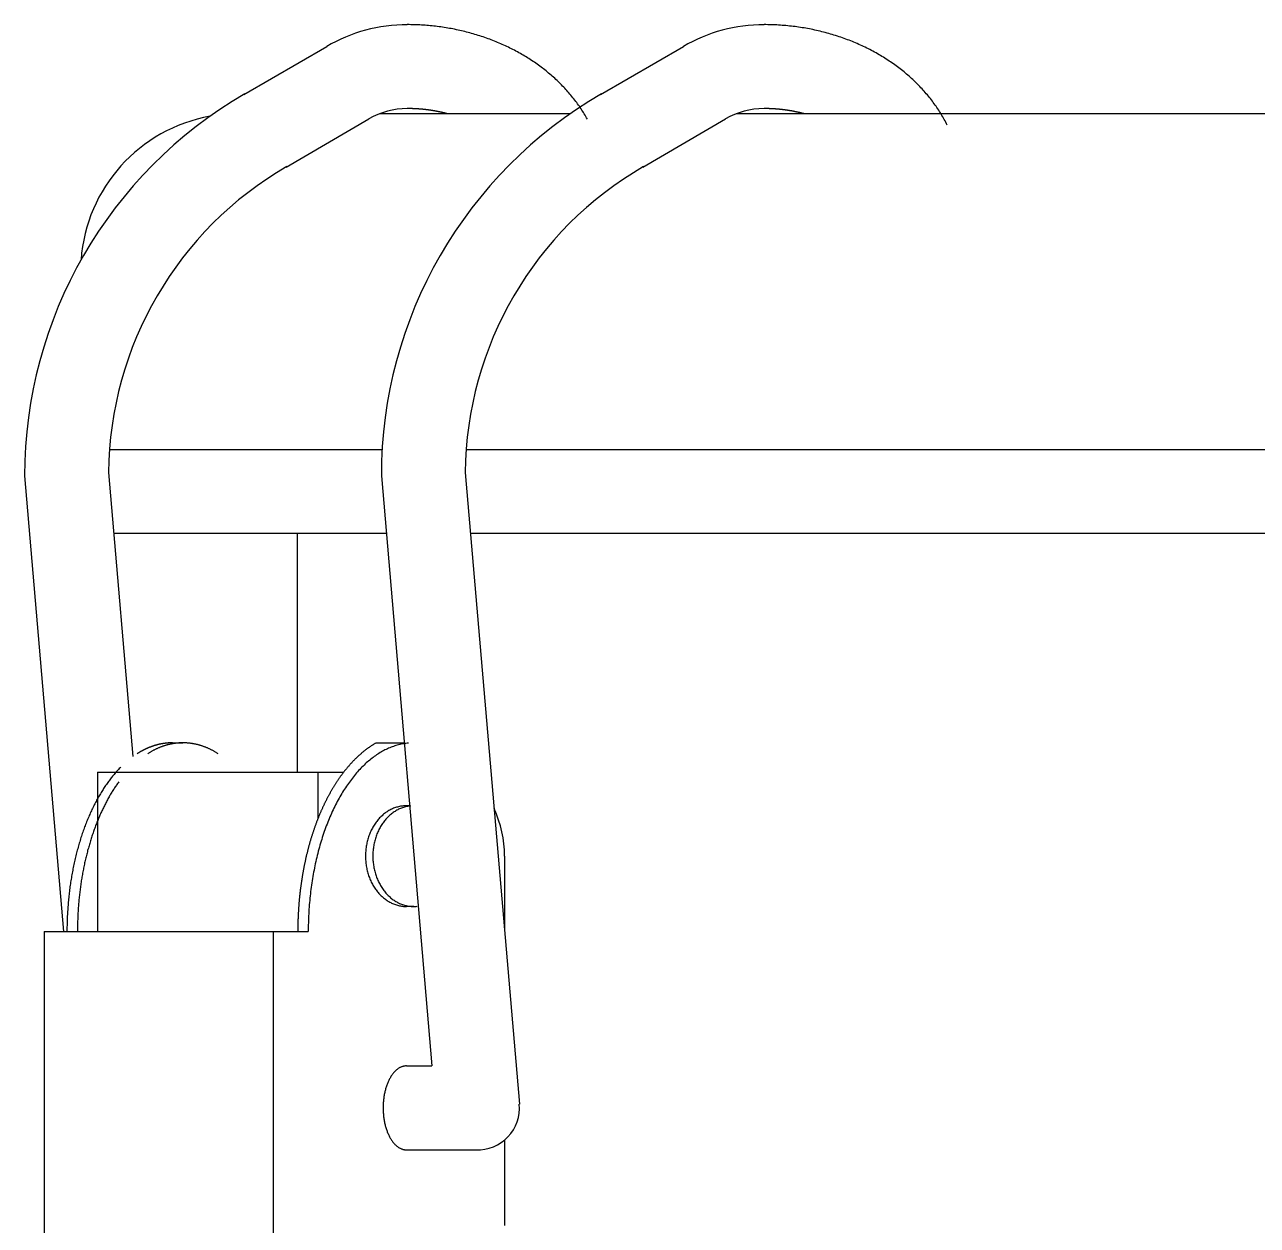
# Model space of a CAD drawing. Extents: x -197 to 653, y -610 to 174.
# Drawn here: x -148.8 to -90.1, y -306.6 to -249.4 of the extents above; entities that cross this region are included whole.
import ezdxf

# ---------------------------------------------------------------- set-up
doc = ezdxf.new("R2010")
doc.units = 0
doc.layers.get('0').update_dxf_attribs({"linetype": 'CONTINUOUS'})

msp = doc.modelspace()

# ---------------------------------------------------------------- linework, layer by layer
at = {"color": 7, "linetype": 'CONTINUOUS'}
for p, q in [((-138.362, -252.704), (-134.414, -250.409)), ((-121.362, -252.704), (-117.414, -250.409)), ((-122.802, -253.621), (-131.892, -253.621)), ((114.892, -253.621), (-114.892, -253.621)), ((-136.352, -256.162), (-132.404, -253.867)), ((-119.352, -256.162), (-115.404, -253.867)), ((-144.764, -269.621), (-131.773, -269.621)), ((-127.764, -269.621), (127.764, -269.621)), ((-144.808, -270.716), (-143.65, -284.263)), ((-127.808, -270.716), (-125.232, -300.837)), ((-148.809, -270.879), (-146.951, -292.608)), ((-131.809, -270.879), (-129.403, -299.009)), ((-131.575, -273.621), (-144.56, -273.621)), ((-135.8, -285.008), (-135.8, -273.621)), ((127.56, -273.621), (-127.56, -273.621)), ((-141.766, -283.608), (-141.266, -283.608)), ((-132.057, -283.608), (-130.72, -283.608)), ((-145.33, -285.008), (-145.33, -292.608)), ((-145.33, -285.008), (-134.83, -285.008)), ((-134.83, -285.008), (-134.83, -287.215)), ((-134.83, -285.008), (-133.606, -285.008)), ((-130.464, -286.608), (-130.616, -286.608)), ((-125.94, -289.008), (-125.94, -292.563)), ((-130.266, -291.408), (-130.616, -291.408)), ((-147.874, -292.608), (-147.874, -316.151)), ((-147.874, -292.608), (-135.293, -292.608)), ((-136.957, -292.608), (-136.957, -316.151)), ((-130.603, -299.009), (-129.403, -299.009)), ((-125.94, -302.54), (-125.94, -306.608)), ((-130.616, -303.006), (-127.155, -303.006))]:
    msp.add_line(p, q, dxfattribs=at)
for points in [[(-121.991, -253.877, 0), (-122.026, -253.814, 0), (-122.062, -253.752, 0), (-122.098, -253.69, 0), (-122.135, -253.629, 0), (-122.173, -253.567, 0), (-122.211, -253.506, 0), (-122.25, -253.446, 0), (-122.29, -253.385, 0), (-122.331, -253.325, 0), (-122.372, -253.265, 0), (-122.414, -253.206, 0), (-122.456, -253.147, 0), (-122.499, -253.088, 0), (-122.543, -253.029, 0), (-122.587, -252.971, 0), (-122.632, -252.913, 0), (-122.678, -252.855, 0), (-122.724, -252.798, 0), (-122.771, -252.741, 0), (-122.818, -252.684, 0), (-122.866, -252.628, 0), (-122.915, -252.572, 0), (-122.965, -252.516, 0), (-123.015, -252.461, 0), (-123.065, -252.406, 0), (-123.116, -252.352, 0), (-123.168, -252.298, 0), (-123.221, -252.244, 0), (-123.274, -252.191, 0), (-123.327, -252.138, 0), (-123.381, -252.085, 0), (-123.436, -252.033, 0), (-123.491, -251.981, 0), (-123.547, -251.93, 0), (-123.604, -251.879, 0), (-123.661, -251.829, 0), (-123.718, -251.778, 0), (-123.776, -251.729, 0), (-123.835, -251.679, 0), (-123.894, -251.631, 0), (-123.954, -251.582, 0), (-124.014, -251.534, 0), (-124.075, -251.487, 0), (-124.136, -251.44, 0), (-124.198, -251.393, 0), (-124.26, -251.347, 0), (-124.323, -251.301, 0), (-124.386, -251.256, 0), (-124.45, -251.211, 0), (-124.515, -251.167, 0), (-124.579, -251.123, 0), (-124.645, -251.079, 0), (-124.71, -251.037, 0), (-124.777, -250.994, 0), (-124.843, -250.952, 0), (-124.911, -250.911, 0), (-124.978, -250.87, 0), (-125.046, -250.829, 0), (-125.115, -250.789, 0), (-125.184, -250.75, 0), (-125.253, -250.711, 0), (-125.323, -250.672, 0), (-125.393, -250.634, 0), (-125.464, -250.597, 0), (-125.535, -250.56, 0), (-125.606, -250.524, 0), (-125.678, -250.488, 0), (-125.75, -250.452, 0), (-125.823, -250.417, 0), (-125.896, -250.383, 0), (-125.969, -250.349, 0), (-126.043, -250.316, 0), (-126.117, -250.283, 0), (-126.192, -250.251, 0), (-126.267, -250.22, 0), (-126.342, -250.189, 0), (-126.417, -250.158, 0), (-126.493, -250.128, 0), (-126.569, -250.099, 0), (-126.646, -250.07, 0), (-126.723, -250.042, 0), (-126.8, -250.014, 0), (-126.877, -249.987, 0), (-126.955, -249.96, 0), (-127.033, -249.934, 0), (-127.111, -249.909, 0), (-127.19, -249.884, 0), (-127.269, -249.859, 0), (-127.348, -249.836, 0), (-127.427, -249.812, 0), (-127.507, -249.79, 0), (-127.587, -249.768, 0), (-127.667, -249.746, 0), (-127.747, -249.725, 0), (-127.828, -249.705, 0), (-127.908, -249.685, 0), (-127.989, -249.666, 0), (-128.071, -249.648, 0), (-128.152, -249.63, 0), (-128.234, -249.613, 0), (-128.315, -249.596, 0), (-128.397, -249.58, 0), (-128.48, -249.564, 0), (-128.562, -249.549, 0), (-128.644, -249.535, 0), (-128.727, -249.521, 0), (-128.81, -249.508, 0), (-128.893, -249.496, 0), (-128.976, -249.484, 0), (-129.059, -249.472, 0), (-129.142, -249.462, 0), (-129.226, -249.452, 0), (-129.309, -249.442, 0), (-129.393, -249.433, 0), (-129.477, -249.425, 0), (-129.56, -249.417, 0), (-129.644, -249.41, 0), (-129.728, -249.404, 0), (-129.812, -249.398, 0), (-129.896, -249.393, 0), (-129.981, -249.388, 0), (-130.065, -249.384, 0), (-130.149, -249.381, 0), (-130.233, -249.378, 0), (-130.318, -249.376, 0), (-130.402, -249.374, 0), (-130.486, -249.373, 0), (-130.571, -249.373, 0)], [(-104.842, -254.161, 0), (-104.875, -254.095, 0), (-104.909, -254.029, 0), (-104.943, -253.964, 0), (-104.978, -253.899, 0), (-105.014, -253.835, 0), (-105.051, -253.77, 0), (-105.089, -253.706, 0), (-105.127, -253.643, 0), (-105.166, -253.579, 0), (-105.205, -253.516, 0), (-105.246, -253.453, 0), (-105.287, -253.39, 0), (-105.329, -253.328, 0), (-105.371, -253.266, 0), (-105.414, -253.204, 0), (-105.458, -253.143, 0), (-105.503, -253.082, 0), (-105.548, -253.021, 0), (-105.594, -252.961, 0), (-105.641, -252.901, 0), (-105.688, -252.842, 0), (-105.736, -252.782, 0), (-105.785, -252.723, 0), (-105.835, -252.665, 0), (-105.885, -252.607, 0), (-105.935, -252.549, 0), (-105.987, -252.492, 0), (-106.039, -252.435, 0), (-106.092, -252.378, 0), (-106.145, -252.322, 0), (-106.199, -252.266, 0), (-106.253, -252.211, 0), (-106.309, -252.156, 0), (-106.365, -252.101, 0), (-106.421, -252.047, 0), (-106.478, -251.994, 0), (-106.536, -251.94, 0), (-106.594, -251.888, 0), (-106.653, -251.835, 0), (-106.713, -251.783, 0), (-106.773, -251.732, 0), (-106.833, -251.681, 0), (-106.895, -251.63, 0), (-106.956, -251.58, 0), (-107.019, -251.53, 0), (-107.082, -251.481, 0), (-107.145, -251.433, 0), (-107.209, -251.384, 0), (-107.274, -251.337, 0), (-107.339, -251.29, 0), (-107.405, -251.243, 0), (-107.471, -251.197, 0), (-107.538, -251.151, 0), (-107.605, -251.106, 0), (-107.673, -251.061, 0), (-107.741, -251.017, 0), (-107.81, -250.973, 0), (-107.879, -250.93, 0), (-107.949, -250.887, 0), (-108.019, -250.845, 0), (-108.09, -250.804, 0), (-108.161, -250.762, 0), (-108.233, -250.722, 0), (-108.305, -250.682, 0), (-108.378, -250.643, 0), (-108.451, -250.604, 0), (-108.524, -250.565, 0), (-108.598, -250.528, 0), (-108.673, -250.49, 0), (-108.747, -250.454, 0), (-108.822, -250.418, 0), (-108.898, -250.382, 0), (-108.974, -250.347, 0), (-109.05, -250.313, 0), (-109.127, -250.279, 0), (-109.204, -250.246, 0), (-109.282, -250.213, 0), (-109.36, -250.181, 0), (-109.438, -250.15, 0), (-109.517, -250.119, 0), (-109.596, -250.089, 0), (-109.675, -250.059, 0), (-109.755, -250.03, 0), (-109.835, -250.002, 0), (-109.915, -249.974, 0), (-109.996, -249.946, 0), (-110.076, -249.92, 0), (-110.158, -249.894, 0), (-110.239, -249.868, 0), (-110.321, -249.843, 0), (-110.403, -249.819, 0), (-110.485, -249.796, 0), (-110.568, -249.773, 0), (-110.651, -249.75, 0), (-110.734, -249.729, 0), (-110.817, -249.708, 0), (-110.901, -249.687, 0), (-110.985, -249.667, 0), (-111.069, -249.648, 0), (-111.153, -249.63, 0), (-111.238, -249.612, 0), (-111.322, -249.595, 0), (-111.407, -249.578, 0), (-111.492, -249.562, 0), (-111.578, -249.547, 0), (-111.663, -249.532, 0), (-111.749, -249.518, 0), (-111.834, -249.504, 0), (-111.92, -249.492, 0), (-112.006, -249.48, 0), (-112.092, -249.468, 0), (-112.179, -249.457, 0), (-112.265, -249.447, 0), (-112.352, -249.438, 0), (-112.438, -249.429, 0), (-112.525, -249.421, 0), (-112.612, -249.413, 0), (-112.699, -249.406, 0), (-112.786, -249.4, 0), (-112.873, -249.394, 0), (-112.96, -249.389, 0), (-113.047, -249.385, 0), (-113.134, -249.381, 0), (-113.221, -249.378, 0), (-113.309, -249.376, 0), (-113.396, -249.374, 0), (-113.483, -249.373, 0), (-113.571, -249.373, 0)], [(-141.766, -283.608, 0), (-141.78, -283.608, 0), (-141.793, -283.608, 0), (-141.806, -283.608, 0), (-141.82, -283.608, 0), (-141.833, -283.608, 0), (-141.846, -283.609, 0), (-141.86, -283.609, 0), (-141.873, -283.61, 0), (-141.887, -283.61, 0), (-141.9, -283.611, 0), (-141.913, -283.611, 0), (-141.927, -283.612, 0), (-141.94, -283.613, 0), (-141.953, -283.614, 0), (-141.967, -283.615, 0), (-141.98, -283.616, 0), (-141.993, -283.617, 0), (-142.007, -283.618, 0), (-142.02, -283.619, 0), (-142.034, -283.62, 0), (-142.047, -283.622, 0), (-142.06, -283.623, 0), (-142.074, -283.624, 0), (-142.087, -283.626, 0), (-142.1, -283.627, 0), (-142.114, -283.629, 0), (-142.127, -283.631, 0), (-142.14, -283.632, 0), (-142.154, -283.634, 0), (-142.167, -283.636, 0), (-142.18, -283.638, 0), (-142.194, -283.64, 0), (-142.207, -283.642, 0), (-142.22, -283.644, 0), (-142.234, -283.647, 0), (-142.247, -283.649, 0), (-142.26, -283.651, 0), (-142.273, -283.653, 0), (-142.287, -283.656, 0), (-142.3, -283.658, 0), (-142.313, -283.661, 0), (-142.327, -283.664, 0), (-142.34, -283.666, 0), (-142.353, -283.669, 0), (-142.366, -283.672, 0), (-142.38, -283.675, 0), (-142.393, -283.678, 0), (-142.406, -283.681, 0), (-142.42, -283.684, 0), (-142.433, -283.687, 0), (-142.446, -283.69, 0), (-142.459, -283.693, 0), (-142.473, -283.697, 0), (-142.486, -283.7, 0), (-142.499, -283.704, 0), (-142.512, -283.707, 0), (-142.525, -283.711, 0), (-142.539, -283.714, 0), (-142.552, -283.718, 0), (-142.565, -283.722, 0), (-142.578, -283.726, 0), (-142.591, -283.73, 0), (-142.605, -283.734, 0), (-142.618, -283.738, 0), (-142.631, -283.742, 0), (-142.644, -283.746, 0), (-142.657, -283.75, 0), (-142.67, -283.754, 0), (-142.684, -283.759, 0), (-142.697, -283.763, 0), (-142.71, -283.768, 0), (-142.723, -283.772, 0), (-142.736, -283.777, 0), (-142.749, -283.781, 0), (-142.762, -283.786, 0), (-142.775, -283.791, 0), (-142.789, -283.796, 0), (-142.802, -283.801, 0), (-142.815, -283.806, 0), (-142.828, -283.811, 0), (-142.841, -283.816, 0), (-142.854, -283.821, 0), (-142.867, -283.826, 0), (-142.88, -283.831, 0), (-142.893, -283.837, 0), (-142.906, -283.842, 0), (-142.919, -283.847, 0), (-142.932, -283.853, 0), (-142.945, -283.859, 0), (-142.958, -283.864, 0), (-142.971, -283.87, 0), (-142.984, -283.876, 0), (-142.997, -283.882, 0), (-143.01, -283.887, 0), (-143.023, -283.893, 0), (-143.036, -283.899, 0), (-143.049, -283.905, 0), (-143.062, -283.912, 0), (-143.075, -283.918, 0), (-143.088, -283.924, 0), (-143.1, -283.93, 0), (-143.113, -283.937, 0), (-143.126, -283.943, 0), (-143.139, -283.95, 0), (-143.152, -283.956, 0), (-143.165, -283.963, 0), (-143.178, -283.97, 0), (-143.19, -283.976, 0), (-143.203, -283.983, 0), (-143.216, -283.99, 0), (-143.229, -283.997, 0), (-143.242, -284.004, 0), (-143.254, -284.011, 0), (-143.267, -284.018, 0), (-143.28, -284.025, 0), (-143.293, -284.033, 0), (-143.305, -284.04, 0), (-143.318, -284.047, 0), (-143.331, -284.055, 0), (-143.344, -284.062, 0), (-143.356, -284.07, 0), (-143.369, -284.077, 0), (-143.382, -284.085, 0), (-143.394, -284.093, 0), (-143.407, -284.1, 0), (-143.42, -284.108, 0), (-143.432, -284.116, 0), (-143.445, -284.124, 0)], [(-139.588, -284.124, 0), (-139.613, -284.108, 0), (-139.638, -284.093, 0), (-139.664, -284.077, 0), (-139.689, -284.062, 0), (-139.714, -284.047, 0), (-139.74, -284.033, 0), (-139.765, -284.018, 0), (-139.791, -284.004, 0), (-139.816, -283.99, 0), (-139.842, -283.976, 0), (-139.868, -283.963, 0), (-139.893, -283.95, 0), (-139.919, -283.937, 0), (-139.945, -283.924, 0), (-139.971, -283.912, 0), (-139.997, -283.899, 0), (-140.022, -283.887, 0), (-140.048, -283.876, 0), (-140.074, -283.864, 0), (-140.1, -283.853, 0), (-140.126, -283.842, 0), (-140.152, -283.831, 0), (-140.179, -283.821, 0), (-140.205, -283.811, 0), (-140.231, -283.801, 0), (-140.257, -283.791, 0), (-140.283, -283.781, 0), (-140.309, -283.772, 0), (-140.336, -283.763, 0), (-140.362, -283.754, 0), (-140.388, -283.746, 0), (-140.415, -283.738, 0), (-140.441, -283.73, 0), (-140.467, -283.722, 0), (-140.494, -283.714, 0), (-140.52, -283.707, 0), (-140.547, -283.7, 0), (-140.573, -283.693, 0), (-140.6, -283.687, 0), (-140.626, -283.681, 0), (-140.653, -283.675, 0), (-140.679, -283.669, 0), (-140.706, -283.664, 0), (-140.732, -283.658, 0), (-140.759, -283.653, 0), (-140.786, -283.649, 0), (-140.812, -283.644, 0), (-140.839, -283.64, 0), (-140.866, -283.636, 0), (-140.892, -283.632, 0), (-140.919, -283.629, 0), (-140.946, -283.626, 0), (-140.972, -283.623, 0), (-140.999, -283.62, 0), (-141.026, -283.618, 0), (-141.052, -283.616, 0), (-141.079, -283.614, 0), (-141.106, -283.612, 0), (-141.133, -283.611, 0), (-141.159, -283.61, 0), (-141.186, -283.609, 0), (-141.213, -283.608, 0), (-141.24, -283.608, 0), (-141.266, -283.608, 0), (-141.293, -283.608, 0), (-141.32, -283.608, 0), (-141.346, -283.609, 0), (-141.373, -283.61, 0), (-141.4, -283.611, 0), (-141.427, -283.612, 0), (-141.453, -283.614, 0), (-141.48, -283.616, 0), (-141.507, -283.618, 0), (-141.534, -283.62, 0), (-141.56, -283.623, 0), (-141.587, -283.626, 0), (-141.614, -283.629, 0), (-141.64, -283.632, 0), (-141.667, -283.636, 0), (-141.694, -283.64, 0), (-141.72, -283.644, 0), (-141.747, -283.649, 0), (-141.773, -283.653, 0), (-141.8, -283.658, 0), (-141.827, -283.664, 0), (-141.853, -283.669, 0), (-141.88, -283.675, 0), (-141.906, -283.681, 0), (-141.933, -283.687, 0), (-141.959, -283.693, 0), (-141.986, -283.7, 0), (-142.012, -283.707, 0), (-142.039, -283.714, 0), (-142.065, -283.722, 0), (-142.091, -283.73, 0), (-142.118, -283.738, 0), (-142.144, -283.746, 0), (-142.17, -283.754, 0), (-142.197, -283.763, 0), (-142.223, -283.772, 0), (-142.249, -283.781, 0), (-142.275, -283.791, 0), (-142.302, -283.801, 0), (-142.328, -283.811, 0), (-142.354, -283.821, 0), (-142.38, -283.831, 0), (-142.406, -283.842, 0), (-142.432, -283.853, 0), (-142.458, -283.864, 0), (-142.484, -283.876, 0), (-142.51, -283.887, 0), (-142.536, -283.899, 0), (-142.562, -283.912, 0), (-142.588, -283.924, 0), (-142.613, -283.937, 0), (-142.639, -283.95, 0), (-142.665, -283.963, 0), (-142.69, -283.976, 0), (-142.716, -283.99, 0), (-142.742, -284.004, 0), (-142.767, -284.018, 0), (-142.793, -284.033, 0), (-142.818, -284.047, 0), (-142.844, -284.062, 0), (-142.869, -284.077, 0), (-142.894, -284.093, 0), (-142.92, -284.108, 0), (-142.945, -284.124, 0)], [(-130.519, -283.619, 0), (-130.578, -283.625, 0), (-130.638, -283.632, 0), (-130.698, -283.641, 0), (-130.757, -283.651, 0), (-130.816, -283.662, 0), (-130.876, -283.674, 0), (-130.935, -283.688, 0), (-130.994, -283.702, 0), (-131.053, -283.718, 0), (-131.112, -283.736, 0), (-131.171, -283.754, 0), (-131.229, -283.774, 0), (-131.288, -283.795, 0), (-131.346, -283.818, 0), (-131.405, -283.841, 0), (-131.463, -283.866, 0), (-131.521, -283.892, 0), (-131.578, -283.92, 0), (-131.636, -283.948, 0), (-131.693, -283.978, 0), (-131.75, -284.009, 0), (-131.807, -284.041, 0), (-131.864, -284.074, 0), (-131.921, -284.109, 0), (-131.977, -284.145, 0), (-132.033, -284.182, 0), (-132.089, -284.22, 0), (-132.144, -284.259, 0), (-132.199, -284.3, 0), (-132.254, -284.341, 0), (-132.309, -284.384, 0), (-132.364, -284.428, 0), (-132.418, -284.474, 0), (-132.471, -284.52, 0), (-132.525, -284.567, 0), (-132.578, -284.616, 0), (-132.631, -284.666, 0), (-132.683, -284.717, 0), (-132.736, -284.769, 0), (-132.788, -284.822, 0), (-132.839, -284.876, 0), (-132.89, -284.931, 0), (-132.941, -284.987, 0), (-132.991, -285.045, 0), (-133.041, -285.103, 0), (-133.091, -285.163, 0), (-133.14, -285.223, 0), (-133.189, -285.285, 0), (-133.237, -285.348, 0), (-133.285, -285.411, 0), (-133.333, -285.476, 0), (-133.38, -285.542, 0), (-133.426, -285.609, 0), (-133.473, -285.676, 0), (-133.518, -285.745, 0), (-133.564, -285.815, 0), (-133.608, -285.885, 0), (-133.653, -285.957, 0), (-133.697, -286.029, 0), (-133.74, -286.103, 0), (-133.783, -286.177, 0), (-133.825, -286.252, 0), (-133.867, -286.329, 0), (-133.909, -286.406, 0), (-133.95, -286.483, 0), (-133.99, -286.562, 0), (-134.03, -286.642, 0), (-134.069, -286.722, 0), (-134.108, -286.804, 0), (-134.146, -286.886, 0), (-134.184, -286.969, 0), (-134.221, -287.052, 0), (-134.258, -287.137, 0), (-134.294, -287.222, 0), (-134.329, -287.308, 0), (-134.364, -287.395, 0), (-134.398, -287.483, 0), (-134.432, -287.571, 0), (-134.465, -287.66, 0), (-134.498, -287.749, 0), (-134.529, -287.84, 0), (-134.561, -287.931, 0), (-134.592, -288.022, 0), (-134.622, -288.115, 0), (-134.651, -288.208, 0), (-134.68, -288.301, 0), (-134.708, -288.395, 0), (-134.736, -288.49, 0), (-134.763, -288.586, 0), (-134.789, -288.681, 0), (-134.815, -288.778, 0), (-134.84, -288.875, 0), (-134.865, -288.973, 0), (-134.888, -289.071, 0), (-134.911, -289.169, 0), (-134.934, -289.268, 0), (-134.956, -289.368, 0), (-134.977, -289.468, 0), (-134.997, -289.568, 0), (-135.017, -289.669, 0), (-135.036, -289.77, 0), (-135.055, -289.872, 0), (-135.073, -289.974, 0), (-135.09, -290.076, 0), (-135.106, -290.179, 0), (-135.122, -290.282, 0), (-135.137, -290.386, 0), (-135.152, -290.489, 0), (-135.165, -290.593, 0), (-135.178, -290.698, 0), (-135.191, -290.802, 0), (-135.202, -290.907, 0), (-135.213, -291.012, 0), (-135.223, -291.118, 0), (-135.233, -291.223, 0), (-135.242, -291.329, 0), (-135.25, -291.435, 0), (-135.257, -291.541, 0), (-135.264, -291.647, 0), (-135.27, -291.754, 0), (-135.275, -291.86, 0), (-135.28, -291.967, 0), (-135.284, -292.073, 0), (-135.287, -292.18, 0), (-135.29, -292.287, 0), (-135.291, -292.394, 0), (-135.292, -292.501, 0), (-135.293, -292.608, 0)], [(-144.228, -284.76, 0), (-144.264, -284.797, 0), (-144.3, -284.834, 0), (-144.336, -284.872, 0), (-144.371, -284.91, 0), (-144.407, -284.949, 0), (-144.442, -284.989, 0), (-144.477, -285.029, 0), (-144.512, -285.069, 0), (-144.547, -285.11, 0), (-144.581, -285.151, 0), (-144.616, -285.193, 0), (-144.65, -285.236, 0), (-144.684, -285.279, 0), (-144.718, -285.322, 0), (-144.751, -285.366, 0), (-144.785, -285.411, 0), (-144.818, -285.456, 0), (-144.851, -285.501, 0), (-144.883, -285.547, 0), (-144.916, -285.593, 0), (-144.948, -285.64, 0), (-144.98, -285.688, 0), (-145.012, -285.736, 0), (-145.044, -285.784, 0), (-145.075, -285.833, 0), (-145.106, -285.882, 0), (-145.137, -285.932, 0), (-145.168, -285.982, 0), (-145.199, -286.032, 0), (-145.229, -286.084, 0), (-145.259, -286.135, 0), (-145.289, -286.187, 0), (-145.318, -286.239, 0), (-145.348, -286.292, 0), (-145.377, -286.346, 0), (-145.405, -286.399, 0), (-145.434, -286.453, 0), (-145.462, -286.508, 0), (-145.49, -286.563, 0), (-145.518, -286.618, 0), (-145.546, -286.674, 0), (-145.573, -286.73, 0), (-145.6, -286.787, 0), (-145.627, -286.844, 0), (-145.653, -286.901, 0), (-145.68, -286.959, 0), (-145.706, -287.017, 0), (-145.731, -287.076, 0), (-145.757, -287.135, 0), (-145.782, -287.194, 0), (-145.807, -287.254, 0), (-145.831, -287.314, 0), (-145.856, -287.374, 0), (-145.88, -287.435, 0), (-145.903, -287.496, 0), (-145.927, -287.557, 0), (-145.95, -287.619, 0), (-145.973, -287.681, 0), (-145.996, -287.744, 0), (-146.018, -287.807, 0), (-146.04, -287.87, 0), (-146.062, -287.933, 0), (-146.083, -287.997, 0), (-146.104, -288.061, 0), (-146.125, -288.126, 0), (-146.146, -288.19, 0), (-146.166, -288.255, 0), (-146.186, -288.321, 0), (-146.206, -288.386, 0), (-146.225, -288.452, 0), (-146.244, -288.519, 0), (-146.263, -288.585, 0), (-146.281, -288.652, 0), (-146.299, -288.719, 0), (-146.317, -288.786, 0), (-146.335, -288.854, 0), (-146.352, -288.921, 0), (-146.369, -288.989, 0), (-146.385, -289.058, 0), (-146.402, -289.126, 0), (-146.417, -289.195, 0), (-146.433, -289.264, 0), (-146.448, -289.333, 0), (-146.463, -289.403, 0), (-146.478, -289.473, 0), (-146.492, -289.542, 0), (-146.506, -289.613, 0), (-146.52, -289.683, 0), (-146.533, -289.753, 0), (-146.546, -289.824, 0), (-146.559, -289.895, 0), (-146.571, -289.966, 0), (-146.583, -290.037, 0), (-146.595, -290.109, 0), (-146.607, -290.181, 0), (-146.618, -290.252, 0), (-146.628, -290.324, 0), (-146.639, -290.396, 0), (-146.649, -290.469, 0), (-146.658, -290.541, 0), (-146.668, -290.614, 0), (-146.677, -290.686, 0), (-146.686, -290.759, 0), (-146.694, -290.832, 0), (-146.702, -290.905, 0), (-146.71, -290.978, 0), (-146.717, -291.052, 0), (-146.724, -291.125, 0), (-146.731, -291.198, 0), (-146.737, -291.272, 0), (-146.743, -291.346, 0), (-146.749, -291.42, 0), (-146.754, -291.493, 0), (-146.759, -291.567, 0), (-146.764, -291.641, 0), (-146.768, -291.715, 0), (-146.772, -291.79, 0), (-146.776, -291.864, 0), (-146.779, -291.938, 0), (-146.782, -292.012, 0), (-146.784, -292.087, 0), (-146.787, -292.161, 0), (-146.788, -292.235, 0), (-146.79, -292.31, 0), (-146.791, -292.384, 0), (-146.792, -292.459, 0), (-146.793, -292.533, 0), (-146.793, -292.608, 0)], [(-144.326, -285.468, 0), (-144.355, -285.507, 0), (-144.383, -285.547, 0), (-144.411, -285.587, 0), (-144.439, -285.627, 0), (-144.467, -285.668, 0), (-144.495, -285.709, 0), (-144.522, -285.751, 0), (-144.55, -285.793, 0), (-144.577, -285.835, 0), (-144.604, -285.878, 0), (-144.631, -285.921, 0), (-144.657, -285.964, 0), (-144.684, -286.008, 0), (-144.71, -286.052, 0), (-144.736, -286.096, 0), (-144.762, -286.14, 0), (-144.788, -286.185, 0), (-144.813, -286.231, 0), (-144.839, -286.276, 0), (-144.864, -286.322, 0), (-144.889, -286.369, 0), (-144.914, -286.415, 0), (-144.939, -286.462, 0), (-144.963, -286.509, 0), (-144.987, -286.557, 0), (-145.011, -286.605, 0), (-145.035, -286.653, 0), (-145.059, -286.701, 0), (-145.083, -286.75, 0), (-145.106, -286.799, 0), (-145.129, -286.849, 0), (-145.152, -286.898, 0), (-145.175, -286.948, 0), (-145.197, -286.998, 0), (-145.219, -287.049, 0), (-145.242, -287.1, 0), (-145.264, -287.151, 0), (-145.285, -287.202, 0), (-145.307, -287.254, 0), (-145.328, -287.306, 0), (-145.349, -287.358, 0), (-145.37, -287.41, 0), (-145.391, -287.463, 0), (-145.411, -287.516, 0), (-145.431, -287.569, 0), (-145.451, -287.623, 0), (-145.471, -287.677, 0), (-145.491, -287.731, 0), (-145.51, -287.785, 0), (-145.529, -287.839, 0), (-145.548, -287.894, 0), (-145.567, -287.949, 0), (-145.586, -288.004, 0), (-145.604, -288.06, 0), (-145.622, -288.116, 0), (-145.64, -288.172, 0), (-145.657, -288.228, 0), (-145.675, -288.284, 0), (-145.692, -288.341, 0), (-145.709, -288.398, 0), (-145.726, -288.455, 0), (-145.742, -288.512, 0), (-145.758, -288.569, 0), (-145.774, -288.627, 0), (-145.79, -288.685, 0), (-145.806, -288.743, 0), (-145.821, -288.801, 0), (-145.836, -288.86, 0), (-145.851, -288.918, 0), (-145.866, -288.977, 0), (-145.88, -289.036, 0), (-145.894, -289.096, 0), (-145.908, -289.155, 0), (-145.922, -289.215, 0), (-145.935, -289.274, 0), (-145.949, -289.334, 0), (-145.962, -289.394, 0), (-145.974, -289.455, 0), (-145.987, -289.515, 0), (-145.999, -289.576, 0), (-146.011, -289.636, 0), (-146.023, -289.697, 0), (-146.034, -289.758, 0), (-146.046, -289.819, 0), (-146.057, -289.881, 0), (-146.067, -289.942, 0), (-146.078, -290.004, 0), (-146.088, -290.066, 0), (-146.098, -290.127, 0), (-146.108, -290.189, 0), (-146.118, -290.252, 0), (-146.127, -290.314, 0), (-146.136, -290.376, 0), (-146.145, -290.439, 0), (-146.153, -290.501, 0), (-146.161, -290.564, 0), (-146.17, -290.627, 0), (-146.177, -290.69, 0), (-146.185, -290.753, 0), (-146.192, -290.816, 0), (-146.199, -290.879, 0), (-146.206, -290.942, 0), (-146.213, -291.005, 0), (-146.219, -291.069, 0), (-146.225, -291.132, 0), (-146.231, -291.196, 0), (-146.236, -291.26, 0), (-146.241, -291.323, 0), (-146.246, -291.387, 0), (-146.251, -291.451, 0), (-146.256, -291.515, 0), (-146.26, -291.579, 0), (-146.264, -291.643, 0), (-146.268, -291.707, 0), (-146.271, -291.771, 0), (-146.274, -291.835, 0), (-146.277, -291.9, 0), (-146.28, -291.964, 0), (-146.282, -292.028, 0), (-146.285, -292.092, 0), (-146.286, -292.157, 0), (-146.288, -292.221, 0), (-146.29, -292.285, 0), (-146.291, -292.35, 0), (-146.292, -292.414, 0), (-146.292, -292.479, 0), (-146.293, -292.543, 0), (-146.293, -292.608, 0)], [(-130.616, -286.608, 0), (-130.664, -286.608, 0), (-130.712, -286.61, 0), (-130.76, -286.614, 0), (-130.807, -286.619, 0), (-130.855, -286.626, 0), (-130.902, -286.634, 0), (-130.949, -286.643, 0), (-130.996, -286.654, 0), (-131.043, -286.666, 0), (-131.09, -286.679, 0), (-131.136, -286.694, 0), (-131.182, -286.711, 0), (-131.227, -286.729, 0), (-131.273, -286.748, 0), (-131.318, -286.768, 0), (-131.362, -286.79, 0), (-131.406, -286.813, 0), (-131.449, -286.838, 0), (-131.492, -286.864, 0), (-131.535, -286.891, 0), (-131.577, -286.919, 0), (-131.618, -286.949, 0), (-131.659, -286.98, 0), (-131.699, -287.012, 0), (-131.738, -287.045, 0), (-131.777, -287.08, 0), (-131.815, -287.116, 0), (-131.852, -287.152, 0), (-131.889, -287.19, 0), (-131.925, -287.229, 0), (-131.96, -287.269, 0), (-131.994, -287.31, 0), (-132.027, -287.353, 0), (-132.06, -287.396, 0), (-132.092, -287.44, 0), (-132.123, -287.485, 0), (-132.152, -287.531, 0), (-132.181, -287.578, 0), (-132.209, -287.626, 0), (-132.236, -287.674, 0), (-132.262, -287.724, 0), (-132.288, -287.774, 0), (-132.312, -287.825, 0), (-132.335, -287.876, 0), (-132.357, -287.928, 0), (-132.378, -287.981, 0), (-132.398, -288.035, 0), (-132.416, -288.089, 0), (-132.434, -288.144, 0), (-132.451, -288.199, 0), (-132.466, -288.255, 0), (-132.481, -288.311, 0), (-132.494, -288.367, 0), (-132.506, -288.424, 0), (-132.517, -288.482, 0), (-132.527, -288.539, 0), (-132.536, -288.597, 0), (-132.544, -288.655, 0), (-132.55, -288.714, 0), (-132.555, -288.772, 0), (-132.56, -288.831, 0), (-132.562, -288.89, 0), (-132.564, -288.949, 0), (-132.565, -289.008, 0), (-132.564, -289.066, 0), (-132.562, -289.125, 0), (-132.56, -289.184, 0), (-132.555, -289.243, 0), (-132.55, -289.301, 0), (-132.544, -289.36, 0), (-132.536, -289.418, 0), (-132.527, -289.476, 0), (-132.517, -289.533, 0), (-132.506, -289.591, 0), (-132.494, -289.648, 0), (-132.481, -289.704, 0), (-132.466, -289.76, 0), (-132.451, -289.816, 0), (-132.434, -289.871, 0), (-132.416, -289.926, 0), (-132.398, -289.98, 0), (-132.378, -290.034, 0), (-132.357, -290.087, 0), (-132.335, -290.139, 0), (-132.312, -290.19, 0), (-132.288, -290.241, 0), (-132.262, -290.292, 0), (-132.236, -290.341, 0), (-132.209, -290.389, 0), (-132.181, -290.437, 0), (-132.152, -290.484, 0), (-132.123, -290.53, 0), (-132.092, -290.575, 0), (-132.06, -290.619, 0), (-132.027, -290.662, 0), (-131.994, -290.705, 0), (-131.96, -290.746, 0), (-131.925, -290.786, 0), (-131.889, -290.825, 0), (-131.852, -290.863, 0), (-131.815, -290.9, 0), (-131.777, -290.935, 0), (-131.738, -290.97, 0), (-131.699, -291.003, 0), (-131.659, -291.035, 0), (-131.618, -291.066, 0), (-131.577, -291.096, 0), (-131.535, -291.124, 0), (-131.492, -291.151, 0), (-131.449, -291.177, 0), (-131.406, -291.202, 0), (-131.362, -291.225, 0), (-131.318, -291.247, 0), (-131.273, -291.267, 0), (-131.227, -291.286, 0), (-131.182, -291.304, 0), (-131.136, -291.321, 0), (-131.09, -291.336, 0), (-131.043, -291.349, 0), (-130.996, -291.361, 0), (-130.949, -291.372, 0), (-130.902, -291.382, 0), (-130.855, -291.389, 0), (-130.807, -291.396, 0), (-130.76, -291.401, 0), (-130.712, -291.405, 0), (-130.664, -291.407, 0), (-130.616, -291.408, 0)], [(-130.426, -286.616, 0), (-130.474, -286.621, 0), (-130.521, -286.628, 0), (-130.569, -286.637, 0), (-130.616, -286.647, 0), (-130.663, -286.658, 0), (-130.71, -286.671, 0), (-130.756, -286.685, 0), (-130.803, -286.7, 0), (-130.848, -286.717, 0), (-130.894, -286.736, 0), (-130.939, -286.755, 0), (-130.984, -286.776, 0), (-131.028, -286.799, 0), (-131.072, -286.822, 0), (-131.116, -286.848, 0), (-131.158, -286.874, 0), (-131.201, -286.902, 0), (-131.243, -286.931, 0), (-131.284, -286.961, 0), (-131.324, -286.992, 0), (-131.364, -287.025, 0), (-131.403, -287.059, 0), (-131.442, -287.094, 0), (-131.48, -287.13, 0), (-131.517, -287.167, 0), (-131.553, -287.206, 0), (-131.589, -287.245, 0), (-131.624, -287.286, 0), (-131.658, -287.327, 0), (-131.691, -287.37, 0), (-131.723, -287.414, 0), (-131.754, -287.458, 0), (-131.785, -287.504, 0), (-131.815, -287.55, 0), (-131.843, -287.598, 0), (-131.871, -287.646, 0), (-131.898, -287.695, 0), (-131.923, -287.745, 0), (-131.948, -287.795, 0), (-131.972, -287.847, 0), (-131.994, -287.899, 0), (-132.016, -287.951, 0), (-132.036, -288.005, 0), (-132.056, -288.058, 0), (-132.074, -288.113, 0), (-132.092, -288.168, 0), (-132.108, -288.224, 0), (-132.123, -288.28, 0), (-132.137, -288.336, 0), (-132.15, -288.393, 0), (-132.162, -288.45, 0), (-132.172, -288.508, 0), (-132.181, -288.566, 0), (-132.19, -288.624, 0), (-132.197, -288.682, 0), (-132.203, -288.741, 0), (-132.207, -288.799, 0), (-132.211, -288.858, 0), (-132.213, -288.917, 0), (-132.215, -288.976, 0), (-132.215, -289.035, 0), (-132.214, -289.094, 0), (-132.211, -289.153, 0), (-132.208, -289.212, 0), (-132.203, -289.271, 0), (-132.197, -289.329, 0), (-132.19, -289.388, 0), (-132.182, -289.446, 0), (-132.173, -289.504, 0), (-132.162, -289.561, 0), (-132.151, -289.619, 0), (-132.138, -289.676, 0), (-132.124, -289.732, 0), (-132.109, -289.788, 0), (-132.093, -289.844, 0), (-132.075, -289.899, 0), (-132.057, -289.953, 0), (-132.038, -290.007, 0), (-132.017, -290.061, 0), (-131.996, -290.113, 0), (-131.973, -290.165, 0), (-131.949, -290.217, 0), (-131.925, -290.267, 0), (-131.899, -290.317, 0), (-131.872, -290.366, 0), (-131.845, -290.414, 0), (-131.816, -290.462, 0), (-131.787, -290.508, 0), (-131.756, -290.554, 0), (-131.725, -290.599, 0), (-131.693, -290.642, 0), (-131.66, -290.685, 0), (-131.626, -290.727, 0), (-131.591, -290.767, 0), (-131.556, -290.807, 0), (-131.519, -290.846, 0), (-131.482, -290.883, 0), (-131.444, -290.919, 0), (-131.406, -290.954, 0), (-131.367, -290.988, 0), (-131.327, -291.021, 0), (-131.286, -291.052, 0), (-131.245, -291.083, 0), (-131.203, -291.112, 0), (-131.161, -291.14, 0), (-131.118, -291.166, 0), (-131.075, -291.191, 0), (-131.031, -291.215, 0), (-130.987, -291.237, 0), (-130.942, -291.259, 0), (-130.897, -291.278, 0), (-130.851, -291.297, 0), (-130.805, -291.314, 0), (-130.759, -291.329, 0), (-130.713, -291.344, 0), (-130.666, -291.357, 0), (-130.619, -291.368, 0), (-130.572, -291.378, 0), (-130.524, -291.386, 0), (-130.477, -291.394, 0), (-130.429, -291.399, 0), (-130.381, -291.403, 0), (-130.333, -291.406, 0), (-130.285, -291.407, 0), (-130.237, -291.407, 0), (-130.19, -291.406, 0), (-130.142, -291.403, 0), (-130.094, -291.398, 0)], [(-130.609, -299.009, 0), (-130.636, -299.009, 0), (-130.663, -299.011, 0), (-130.691, -299.013, 0), (-130.718, -299.017, 0), (-130.745, -299.022, 0), (-130.772, -299.029, 0), (-130.799, -299.036, 0), (-130.826, -299.045, 0), (-130.852, -299.055, 0), (-130.879, -299.066, 0), (-130.905, -299.078, 0), (-130.932, -299.091, 0), (-130.958, -299.106, 0), (-130.983, -299.122, 0), (-131.009, -299.138, 0), (-131.034, -299.156, 0), (-131.06, -299.176, 0), (-131.084, -299.196, 0), (-131.109, -299.217, 0), (-131.133, -299.239, 0), (-131.157, -299.263, 0), (-131.181, -299.287, 0), (-131.204, -299.313, 0), (-131.227, -299.34, 0), (-131.25, -299.367, 0), (-131.272, -299.396, 0), (-131.294, -299.425, 0), (-131.315, -299.456, 0), (-131.336, -299.487, 0), (-131.356, -299.52, 0), (-131.377, -299.553, 0), (-131.396, -299.587, 0), (-131.415, -299.622, 0), (-131.434, -299.658, 0), (-131.452, -299.695, 0), (-131.47, -299.732, 0), (-131.487, -299.77, 0), (-131.503, -299.809, 0), (-131.52, -299.849, 0), (-131.535, -299.889, 0), (-131.55, -299.931, 0), (-131.564, -299.972, 0), (-131.578, -300.015, 0), (-131.592, -300.058, 0), (-131.604, -300.101, 0), (-131.616, -300.145, 0), (-131.628, -300.19, 0), (-131.639, -300.235, 0), (-131.649, -300.28, 0), (-131.658, -300.327, 0), (-131.667, -300.373, 0), (-131.676, -300.42, 0), (-131.683, -300.467, 0), (-131.69, -300.514, 0), (-131.697, -300.562, 0), (-131.703, -300.61, 0), (-131.708, -300.659, 0), (-131.712, -300.707, 0), (-131.716, -300.756, 0), (-131.719, -300.805, 0), (-131.721, -300.854, 0), (-131.723, -300.903, 0), (-131.724, -300.952, 0), (-131.725, -301.001, 0), (-131.725, -301.05, 0), (-131.724, -301.099, 0), (-131.722, -301.148, 0), (-131.72, -301.197, 0), (-131.717, -301.246, 0), (-131.713, -301.295, 0), (-131.709, -301.343, 0), (-131.704, -301.392, 0), (-131.699, -301.44, 0), (-131.692, -301.488, 0), (-131.685, -301.535, 0), (-131.678, -301.583, 0), (-131.67, -301.629, 0), (-131.661, -301.676, 0), (-131.651, -301.722, 0), (-131.641, -301.768, 0), (-131.631, -301.813, 0), (-131.619, -301.858, 0), (-131.608, -301.902, 0), (-131.595, -301.946, 0), (-131.582, -301.989, 0), (-131.568, -302.031, 0), (-131.554, -302.073, 0), (-131.539, -302.115, 0), (-131.524, -302.155, 0), (-131.508, -302.195, 0), (-131.491, -302.234, 0), (-131.474, -302.273, 0), (-131.457, -302.31, 0), (-131.439, -302.347, 0), (-131.42, -302.383, 0), (-131.401, -302.419, 0), (-131.382, -302.453, 0), (-131.362, -302.486, 0), (-131.342, -302.519, 0), (-131.321, -302.551, 0), (-131.299, -302.582, 0), (-131.278, -302.611, 0), (-131.256, -302.64, 0), (-131.233, -302.668, 0), (-131.21, -302.695, 0), (-131.187, -302.721, 0), (-131.164, -302.746, 0), (-131.14, -302.769, 0), (-131.116, -302.792, 0), (-131.091, -302.814, 0), (-131.066, -302.834, 0), (-131.041, -302.854, 0), (-131.016, -302.872, 0), (-130.99, -302.889, 0), (-130.965, -302.905, 0), (-130.939, -302.92, 0), (-130.913, -302.934, 0), (-130.886, -302.946, 0), (-130.86, -302.958, 0), (-130.833, -302.968, 0), (-130.806, -302.977, 0), (-130.779, -302.985, 0), (-130.752, -302.991, 0), (-130.725, -302.997, 0), (-130.698, -303.001, 0), (-130.671, -303.004, 0), (-130.644, -303.006, 0), (-130.616, -303.006, 0)]]:
    msp.add_polyline3d(points, dxfattribs=at)
at = {"color": 7}
for points in [[(-128.661, -253.621, 0), (-128.67, -253.619, 0), (-128.68, -253.616, 0), (-128.689, -253.614, 0), (-128.699, -253.611, 0), (-128.708, -253.609, 0), (-128.718, -253.606, 0), (-128.727, -253.604, 0), (-128.737, -253.601, 0), (-128.746, -253.599, 0), (-128.756, -253.596, 0), (-128.765, -253.594, 0), (-128.775, -253.591, 0), (-128.785, -253.589, 0), (-128.794, -253.587, 0), (-128.804, -253.584, 0), (-128.813, -253.582, 0), (-128.823, -253.58, 0), (-128.833, -253.577, 0), (-128.842, -253.575, 0), (-128.852, -253.573, 0), (-128.861, -253.57, 0), (-128.871, -253.568, 0), (-128.881, -253.566, 0), (-128.89, -253.564, 0), (-128.9, -253.561, 0), (-128.91, -253.559, 0), (-128.919, -253.557, 0), (-128.929, -253.555, 0), (-128.939, -253.553, 0), (-128.948, -253.55, 0), (-128.958, -253.548, 0), (-128.968, -253.546, 0), (-128.978, -253.544, 0), (-128.987, -253.542, 0), (-128.997, -253.54, 0), (-129.007, -253.538, 0), (-129.017, -253.536, 0), (-129.026, -253.533, 0), (-129.036, -253.531, 0), (-129.046, -253.529, 0), (-129.056, -253.527, 0), (-129.065, -253.525, 0), (-129.075, -253.523, 0), (-129.085, -253.521, 0), (-129.095, -253.519, 0), (-129.105, -253.517, 0), (-129.114, -253.515, 0), (-129.124, -253.513, 0), (-129.134, -253.512, 0), (-129.144, -253.51, 0), (-129.154, -253.508, 0), (-129.164, -253.506, 0), (-129.173, -253.504, 0), (-129.183, -253.502, 0), (-129.193, -253.5, 0), (-129.203, -253.498, 0), (-129.213, -253.497, 0), (-129.223, -253.495, 0), (-129.233, -253.493, 0), (-129.243, -253.491, 0), (-129.252, -253.489, 0), (-129.262, -253.488, 0), (-129.272, -253.486, 0), (-129.282, -253.484, 0), (-129.292, -253.482, 0), (-129.302, -253.481, 0), (-129.312, -253.479, 0), (-129.322, -253.477, 0), (-129.332, -253.476, 0), (-129.342, -253.474, 0), (-129.352, -253.472, 0), (-129.362, -253.471, 0), (-129.372, -253.469, 0), (-129.382, -253.468, 0), (-129.391, -253.466, 0), (-129.401, -253.464, 0), (-129.411, -253.463, 0), (-129.421, -253.461, 0), (-129.431, -253.46, 0), (-129.441, -253.458, 0), (-129.451, -253.457, 0), (-129.461, -253.455, 0), (-129.471, -253.454, 0), (-129.481, -253.452, 0), (-129.491, -253.451, 0), (-129.501, -253.449, 0), (-129.511, -253.448, 0), (-129.522, -253.446, 0), (-129.532, -253.445, 0), (-129.542, -253.444, 0), (-129.552, -253.442, 0), (-129.562, -253.441, 0), (-129.572, -253.44, 0), (-129.582, -253.438, 0), (-129.592, -253.437, 0), (-129.602, -253.436, 0), (-129.612, -253.434, 0), (-129.622, -253.433, 0), (-129.632, -253.432, 0), (-129.642, -253.431, 0), (-129.652, -253.429, 0), (-129.662, -253.428, 0), (-129.672, -253.427, 0), (-129.683, -253.426, 0), (-129.693, -253.424, 0), (-129.703, -253.423, 0), (-129.713, -253.422, 0), (-129.723, -253.421, 0), (-129.733, -253.42, 0), (-129.743, -253.419, 0), (-129.753, -253.418, 0), (-129.763, -253.416, 0), (-129.774, -253.415, 0), (-129.784, -253.414, 0), (-129.794, -253.413, 0), (-129.804, -253.412, 0), (-129.814, -253.411, 0), (-129.824, -253.41, 0), (-129.834, -253.409, 0), (-129.845, -253.408, 0), (-129.855, -253.407, 0), (-129.865, -253.406, 0), (-129.875, -253.405, 0), (-129.885, -253.404, 0), (-129.895, -253.403, 0), (-129.906, -253.403, 0), (-129.916, -253.402, 0), (-129.926, -253.401, 0), (-129.936, -253.4, 0), (-129.946, -253.399, 0), (-129.956, -253.398, 0), (-129.967, -253.397, 0), (-129.977, -253.397, 0), (-129.987, -253.396, 0), (-129.997, -253.395, 0), (-130.007, -253.394, 0), (-130.018, -253.393, 0), (-130.028, -253.393, 0), (-130.038, -253.392, 0), (-130.048, -253.391, 0), (-130.058, -253.391, 0), (-130.069, -253.39, 0), (-130.079, -253.389, 0), (-130.089, -253.389, 0), (-130.099, -253.388, 0), (-130.109, -253.387, 0), (-130.12, -253.387, 0), (-130.13, -253.386, 0), (-130.14, -253.385, 0), (-130.15, -253.385, 0), (-130.161, -253.384, 0), (-130.171, -253.384, 0), (-130.181, -253.383, 0), (-130.191, -253.383, 0), (-130.202, -253.382, 0), (-130.212, -253.382, 0), (-130.222, -253.381, 0), (-130.232, -253.381, 0), (-130.242, -253.38, 0), (-130.253, -253.38, 0), (-130.263, -253.379, 0), (-130.273, -253.379, 0), (-130.283, -253.379, 0), (-130.294, -253.378, 0), (-130.304, -253.378, 0), (-130.314, -253.378, 0), (-130.324, -253.377, 0), (-130.335, -253.377, 0), (-130.345, -253.377, 0), (-130.355, -253.376, 0), (-130.365, -253.376, 0), (-130.376, -253.376, 0), (-130.386, -253.375, 0), (-130.396, -253.375, 0), (-130.406, -253.375, 0), (-130.417, -253.375, 0), (-130.427, -253.375, 0), (-130.437, -253.374, 0), (-130.447, -253.374, 0), (-130.458, -253.374, 0), (-130.468, -253.374, 0), (-130.478, -253.374, 0), (-130.489, -253.374, 0), (-130.499, -253.374, 0), (-130.509, -253.373, 0), (-130.519, -253.373, 0), (-130.53, -253.373, 0), (-130.54, -253.373, 0), (-130.55, -253.373, 0), (-130.56, -253.373, 0), (-130.571, -253.373, 0)], [(-111.661, -253.621, 0), (-111.67, -253.619, 0), (-111.68, -253.616, 0), (-111.689, -253.614, 0), (-111.699, -253.611, 0), (-111.708, -253.609, 0), (-111.718, -253.606, 0), (-111.727, -253.604, 0), (-111.737, -253.601, 0), (-111.746, -253.599, 0), (-111.756, -253.596, 0), (-111.765, -253.594, 0), (-111.775, -253.591, 0), (-111.785, -253.589, 0), (-111.794, -253.587, 0), (-111.804, -253.584, 0), (-111.813, -253.582, 0), (-111.823, -253.58, 0), (-111.833, -253.577, 0), (-111.842, -253.575, 0), (-111.852, -253.573, 0), (-111.861, -253.57, 0), (-111.871, -253.568, 0), (-111.881, -253.566, 0), (-111.89, -253.564, 0), (-111.9, -253.561, 0), (-111.91, -253.559, 0), (-111.919, -253.557, 0), (-111.929, -253.555, 0), (-111.939, -253.553, 0), (-111.948, -253.55, 0), (-111.958, -253.548, 0), (-111.968, -253.546, 0), (-111.978, -253.544, 0), (-111.987, -253.542, 0), (-111.997, -253.54, 0), (-112.007, -253.538, 0), (-112.017, -253.536, 0), (-112.026, -253.533, 0), (-112.036, -253.531, 0), (-112.046, -253.529, 0), (-112.056, -253.527, 0), (-112.065, -253.525, 0), (-112.075, -253.523, 0), (-112.085, -253.521, 0), (-112.095, -253.519, 0), (-112.105, -253.517, 0), (-112.114, -253.515, 0), (-112.124, -253.513, 0), (-112.134, -253.512, 0), (-112.144, -253.51, 0), (-112.154, -253.508, 0), (-112.164, -253.506, 0), (-112.173, -253.504, 0), (-112.183, -253.502, 0), (-112.193, -253.5, 0), (-112.203, -253.498, 0), (-112.213, -253.497, 0), (-112.223, -253.495, 0), (-112.233, -253.493, 0), (-112.243, -253.491, 0), (-112.252, -253.489, 0), (-112.262, -253.488, 0), (-112.272, -253.486, 0), (-112.282, -253.484, 0), (-112.292, -253.482, 0), (-112.302, -253.481, 0), (-112.312, -253.479, 0), (-112.322, -253.477, 0), (-112.332, -253.476, 0), (-112.342, -253.474, 0), (-112.352, -253.472, 0), (-112.362, -253.471, 0), (-112.372, -253.469, 0), (-112.382, -253.468, 0), (-112.391, -253.466, 0), (-112.401, -253.464, 0), (-112.411, -253.463, 0), (-112.421, -253.461, 0), (-112.431, -253.46, 0), (-112.441, -253.458, 0), (-112.451, -253.457, 0), (-112.461, -253.455, 0), (-112.471, -253.454, 0), (-112.481, -253.452, 0), (-112.491, -253.451, 0), (-112.501, -253.449, 0), (-112.511, -253.448, 0), (-112.522, -253.446, 0), (-112.532, -253.445, 0), (-112.542, -253.444, 0), (-112.552, -253.442, 0), (-112.562, -253.441, 0), (-112.572, -253.44, 0), (-112.582, -253.438, 0), (-112.592, -253.437, 0), (-112.602, -253.436, 0), (-112.612, -253.434, 0), (-112.622, -253.433, 0), (-112.632, -253.432, 0), (-112.642, -253.431, 0), (-112.652, -253.429, 0), (-112.662, -253.428, 0), (-112.672, -253.427, 0), (-112.683, -253.426, 0), (-112.693, -253.424, 0), (-112.703, -253.423, 0), (-112.713, -253.422, 0), (-112.723, -253.421, 0), (-112.733, -253.42, 0), (-112.743, -253.419, 0), (-112.753, -253.418, 0), (-112.763, -253.416, 0), (-112.774, -253.415, 0), (-112.784, -253.414, 0), (-112.794, -253.413, 0), (-112.804, -253.412, 0), (-112.814, -253.411, 0), (-112.824, -253.41, 0), (-112.834, -253.409, 0), (-112.845, -253.408, 0), (-112.855, -253.407, 0), (-112.865, -253.406, 0), (-112.875, -253.405, 0), (-112.885, -253.404, 0), (-112.895, -253.403, 0), (-112.906, -253.403, 0), (-112.916, -253.402, 0), (-112.926, -253.401, 0), (-112.936, -253.4, 0), (-112.946, -253.399, 0), (-112.956, -253.398, 0), (-112.967, -253.397, 0), (-112.977, -253.397, 0), (-112.987, -253.396, 0), (-112.997, -253.395, 0), (-113.007, -253.394, 0), (-113.018, -253.393, 0), (-113.028, -253.393, 0), (-113.038, -253.392, 0), (-113.048, -253.391, 0), (-113.058, -253.391, 0), (-113.069, -253.39, 0), (-113.079, -253.389, 0), (-113.089, -253.389, 0), (-113.099, -253.388, 0), (-113.109, -253.387, 0), (-113.12, -253.387, 0), (-113.13, -253.386, 0), (-113.14, -253.385, 0), (-113.15, -253.385, 0), (-113.161, -253.384, 0), (-113.171, -253.384, 0), (-113.181, -253.383, 0), (-113.191, -253.383, 0), (-113.202, -253.382, 0), (-113.212, -253.382, 0), (-113.222, -253.381, 0), (-113.232, -253.381, 0), (-113.242, -253.38, 0), (-113.253, -253.38, 0), (-113.263, -253.379, 0), (-113.273, -253.379, 0), (-113.283, -253.379, 0), (-113.294, -253.378, 0), (-113.304, -253.378, 0), (-113.314, -253.378, 0), (-113.324, -253.377, 0), (-113.335, -253.377, 0), (-113.345, -253.377, 0), (-113.355, -253.376, 0), (-113.365, -253.376, 0), (-113.376, -253.376, 0), (-113.386, -253.375, 0), (-113.396, -253.375, 0), (-113.406, -253.375, 0), (-113.417, -253.375, 0), (-113.427, -253.375, 0), (-113.437, -253.374, 0), (-113.447, -253.374, 0), (-113.458, -253.374, 0), (-113.468, -253.374, 0), (-113.478, -253.374, 0), (-113.489, -253.374, 0), (-113.499, -253.374, 0), (-113.509, -253.373, 0), (-113.519, -253.373, 0), (-113.53, -253.373, 0), (-113.54, -253.373, 0), (-113.55, -253.373, 0), (-113.56, -253.373, 0), (-113.571, -253.373, 0)], [(-132.057, -283.608, 0), (-132.078, -283.62, 0), (-132.099, -283.633, 0), (-132.121, -283.645, 0), (-132.142, -283.658, 0), (-132.163, -283.671, 0), (-132.184, -283.684, 0), (-132.205, -283.697, 0), (-132.227, -283.711, 0), (-132.248, -283.724, 0), (-132.269, -283.738, 0), (-132.29, -283.752, 0), (-132.31, -283.766, 0), (-132.331, -283.78, 0), (-132.352, -283.794, 0), (-132.373, -283.809, 0), (-132.394, -283.823, 0), (-132.414, -283.838, 0), (-132.435, -283.852, 0), (-132.455, -283.867, 0), (-132.476, -283.882, 0), (-132.496, -283.898, 0), (-132.517, -283.913, 0), (-132.537, -283.928, 0), (-132.558, -283.944, 0), (-132.578, -283.96, 0), (-132.598, -283.975, 0), (-132.618, -283.991, 0), (-132.638, -284.008, 0), (-132.659, -284.024, 0), (-132.679, -284.04, 0), (-132.699, -284.057, 0), (-132.719, -284.073, 0), (-132.738, -284.09, 0), (-132.758, -284.107, 0), (-132.778, -284.124, 0), (-132.798, -284.141, 0), (-132.817, -284.158, 0), (-132.837, -284.176, 0), (-132.857, -284.193, 0), (-132.876, -284.211, 0), (-132.896, -284.229, 0), (-132.915, -284.247, 0), (-132.934, -284.265, 0), (-132.954, -284.283, 0), (-132.973, -284.301, 0), (-132.992, -284.319, 0), (-133.011, -284.338, 0), (-133.031, -284.357, 0), (-133.05, -284.375, 0), (-133.069, -284.394, 0), (-133.088, -284.413, 0), (-133.106, -284.432, 0), (-133.125, -284.452, 0), (-133.144, -284.471, 0), (-133.163, -284.491, 0), (-133.181, -284.51, 0), (-133.2, -284.53, 0), (-133.219, -284.55, 0), (-133.237, -284.57, 0), (-133.256, -284.59, 0), (-133.274, -284.61, 0), (-133.292, -284.63, 0), (-133.311, -284.651, 0), (-133.329, -284.671, 0), (-133.347, -284.692, 0), (-133.365, -284.713, 0), (-133.383, -284.734, 0), (-133.401, -284.755, 0), (-133.419, -284.776, 0), (-133.437, -284.797, 0), (-133.455, -284.819, 0), (-133.473, -284.84, 0), (-133.49, -284.862, 0), (-133.508, -284.883, 0), (-133.526, -284.905, 0), (-133.543, -284.927, 0), (-133.561, -284.949, 0), (-133.578, -284.971, 0), (-133.595, -284.994, 0), (-133.613, -285.016, 0), (-133.63, -285.039, 0), (-133.647, -285.061, 0), (-133.664, -285.084, 0), (-133.681, -285.107, 0), (-133.698, -285.13, 0), (-133.715, -285.153, 0), (-133.732, -285.176, 0), (-133.749, -285.199, 0), (-133.766, -285.223, 0), (-133.783, -285.246, 0), (-133.799, -285.27, 0), (-133.816, -285.294, 0), (-133.833, -285.317, 0), (-133.849, -285.341, 0), (-133.865, -285.365, 0), (-133.882, -285.389, 0), (-133.898, -285.414, 0), (-133.914, -285.438, 0), (-133.931, -285.462, 0), (-133.947, -285.487, 0), (-133.963, -285.512, 0), (-133.979, -285.536, 0), (-133.995, -285.561, 0), (-134.011, -285.586, 0), (-134.026, -285.611, 0), (-134.042, -285.636, 0), (-134.058, -285.662, 0), (-134.074, -285.687, 0), (-134.089, -285.713, 0), (-134.105, -285.738, 0), (-134.12, -285.764, 0), (-134.135, -285.79, 0), (-134.151, -285.815, 0), (-134.166, -285.841, 0), (-134.181, -285.867, 0), (-134.196, -285.894, 0), (-134.211, -285.92, 0), (-134.227, -285.946, 0), (-134.241, -285.973, 0), (-134.256, -285.999, 0), (-134.271, -286.026, 0), (-134.286, -286.052, 0), (-134.301, -286.079, 0), (-134.315, -286.106, 0), (-134.33, -286.133, 0), (-134.344, -286.16, 0), (-134.359, -286.188, 0), (-134.373, -286.215, 0), (-134.387, -286.242, 0), (-134.402, -286.27, 0), (-134.416, -286.297, 0), (-134.43, -286.325, 0), (-134.444, -286.353, 0), (-134.458, -286.38, 0), (-134.472, -286.408, 0), (-134.486, -286.436, 0), (-134.5, -286.465, 0), (-134.513, -286.493, 0), (-134.527, -286.521, 0), (-134.54, -286.549, 0), (-134.554, -286.578, 0), (-134.567, -286.606, 0), (-134.581, -286.635, 0), (-134.594, -286.664, 0), (-134.607, -286.693, 0), (-134.621, -286.721, 0), (-134.634, -286.75, 0), (-134.647, -286.779, 0), (-134.66, -286.809, 0), (-134.673, -286.838, 0), (-134.686, -286.867, 0), (-134.698, -286.897, 0), (-134.711, -286.926, 0), (-134.724, -286.956, 0), (-134.736, -286.985, 0), (-134.749, -287.015, 0), (-134.761, -287.045, 0), (-134.774, -287.075, 0), (-134.786, -287.105, 0), (-134.798, -287.135, 0), (-134.81, -287.165, 0), (-134.822, -287.195, 0), (-134.834, -287.225, 0), (-134.846, -287.256, 0), (-134.858, -287.286, 0), (-134.87, -287.317, 0), (-134.882, -287.347, 0), (-134.893, -287.378, 0), (-134.905, -287.409, 0), (-134.917, -287.439, 0), (-134.928, -287.47, 0), (-134.939, -287.501, 0), (-134.951, -287.532, 0), (-134.962, -287.563, 0), (-134.973, -287.595, 0), (-134.984, -287.626, 0), (-134.995, -287.657, 0), (-135.006, -287.689, 0), (-135.017, -287.72, 0), (-135.028, -287.752, 0), (-135.039, -287.783, 0), (-135.049, -287.815, 0), (-135.06, -287.847, 0), (-135.071, -287.879, 0), (-135.081, -287.911, 0), (-135.091, -287.943, 0), (-135.102, -287.975, 0), (-135.112, -288.007, 0), (-135.122, -288.039, 0), (-135.132, -288.071, 0), (-135.142, -288.103, 0), (-135.152, -288.136, 0), (-135.162, -288.168, 0), (-135.172, -288.201, 0), (-135.182, -288.233, 0), (-135.191, -288.266, 0), (-135.201, -288.299, 0), (-135.21, -288.331, 0), (-135.22, -288.364, 0), (-135.229, -288.397, 0), (-135.238, -288.43, 0), (-135.248, -288.463, 0), (-135.257, -288.496, 0), (-135.266, -288.529, 0), (-135.275, -288.563, 0), (-135.284, -288.596, 0), (-135.293, -288.629, 0), (-135.301, -288.663, 0), (-135.31, -288.696, 0), (-135.319, -288.729, 0), (-135.327, -288.763, 0), (-135.336, -288.797, 0), (-135.344, -288.83, 0), (-135.352, -288.864, 0), (-135.361, -288.898, 0), (-135.369, -288.932, 0), (-135.377, -288.965, 0), (-135.385, -288.999, 0), (-135.393, -289.033, 0), (-135.401, -289.067, 0), (-135.408, -289.101, 0), (-135.416, -289.136, 0), (-135.424, -289.17, 0), (-135.431, -289.204, 0), (-135.439, -289.238, 0), (-135.446, -289.273, 0), (-135.454, -289.307, 0), (-135.461, -289.341, 0), (-135.468, -289.376, 0), (-135.475, -289.41, 0), (-135.482, -289.445, 0), (-135.489, -289.479, 0), (-135.496, -289.514, 0), (-135.503, -289.549, 0), (-135.509, -289.584, 0), (-135.516, -289.618, 0), (-135.523, -289.653, 0), (-135.529, -289.688, 0), (-135.535, -289.723, 0), (-135.542, -289.758, 0), (-135.548, -289.793, 0), (-135.554, -289.828, 0), (-135.56, -289.863, 0), (-135.566, -289.898, 0), (-135.572, -289.933, 0), (-135.578, -289.968, 0), (-135.584, -290.004, 0), (-135.59, -290.039, 0), (-135.595, -290.074, 0), (-135.601, -290.11, 0), (-135.606, -290.145, 0), (-135.612, -290.18, 0), (-135.617, -290.216, 0), (-135.622, -290.251, 0), (-135.628, -290.287, 0), (-135.633, -290.322, 0), (-135.638, -290.358, 0), (-135.643, -290.394, 0), (-135.647, -290.429, 0), (-135.652, -290.465, 0), (-135.657, -290.501, 0), (-135.662, -290.536, 0), (-135.666, -290.572, 0), (-135.671, -290.608, 0), (-135.675, -290.644, 0), (-135.679, -290.68, 0), (-135.683, -290.716, 0), (-135.688, -290.751, 0), (-135.692, -290.787, 0), (-135.696, -290.823, 0), (-135.7, -290.859, 0), (-135.703, -290.895, 0), (-135.707, -290.931, 0), (-135.711, -290.968, 0), (-135.714, -291.004, 0), (-135.718, -291.04, 0), (-135.721, -291.076, 0), (-135.725, -291.112, 0), (-135.728, -291.148, 0), (-135.731, -291.184, 0), (-135.734, -291.221, 0), (-135.737, -291.257, 0), (-135.74, -291.293, 0), (-135.743, -291.329, 0), (-135.746, -291.366, 0), (-135.749, -291.402, 0), (-135.751, -291.438, 0), (-135.754, -291.475, 0), (-135.756, -291.511, 0), (-135.759, -291.548, 0), (-135.761, -291.584, 0), (-135.763, -291.62, 0), (-135.765, -291.657, 0), (-135.767, -291.693, 0), (-135.769, -291.73, 0), (-135.771, -291.766, 0), (-135.773, -291.803, 0), (-135.775, -291.839, 0), (-135.777, -291.876, 0), (-135.778, -291.912, 0), (-135.78, -291.949, 0), (-135.781, -291.985, 0), (-135.782, -292.022, 0), (-135.784, -292.058, 0), (-135.785, -292.095, 0), (-135.786, -292.132, 0), (-135.787, -292.168, 0), (-135.788, -292.205, 0), (-135.789, -292.241, 0), (-135.79, -292.278, 0), (-135.79, -292.315, 0), (-135.791, -292.351, 0), (-135.791, -292.388, 0), (-135.792, -292.424, 0), (-135.792, -292.461, 0), (-135.792, -292.498, 0), (-135.793, -292.534, 0), (-135.793, -292.571, 0), (-135.793, -292.608, 0)]]:
    msp.add_polyline3d(points, dxfattribs=at)
at = {"color": 7, "linetype": 'CONTINUOUS'}
for centre, radius, start, end in [((-130.571, -257.022), 7.648, 90, 120.16668), ((-113.571, -257.022), 7.648, 90, 120.16668), ((-127.809, -270.86), 21, 120.02726, 180.05399), ((-110.809, -270.86), 21, 120.02726, 180.05399), ((-138.642, -261.121), 7.5, 100.20603, 175.88385), ((-130.571, -257.022), 3.648, 90, 120.16668), ((-113.571, -257.022), 3.648, 90, 120.16668), ((-127.809, -270.86), 17, 120.02726, 179.51483), ((-110.809, -270.86), 17, 120.02726, 179.51483), ((-131.339, -289.008), 5.4, 0, 24.7972), ((-127.225, -301.008), 2, 268, 4.88887)]:
    msp.add_arc(centre, radius, start, end, dxfattribs=at)

doc.saveas('drawing.dxf')
